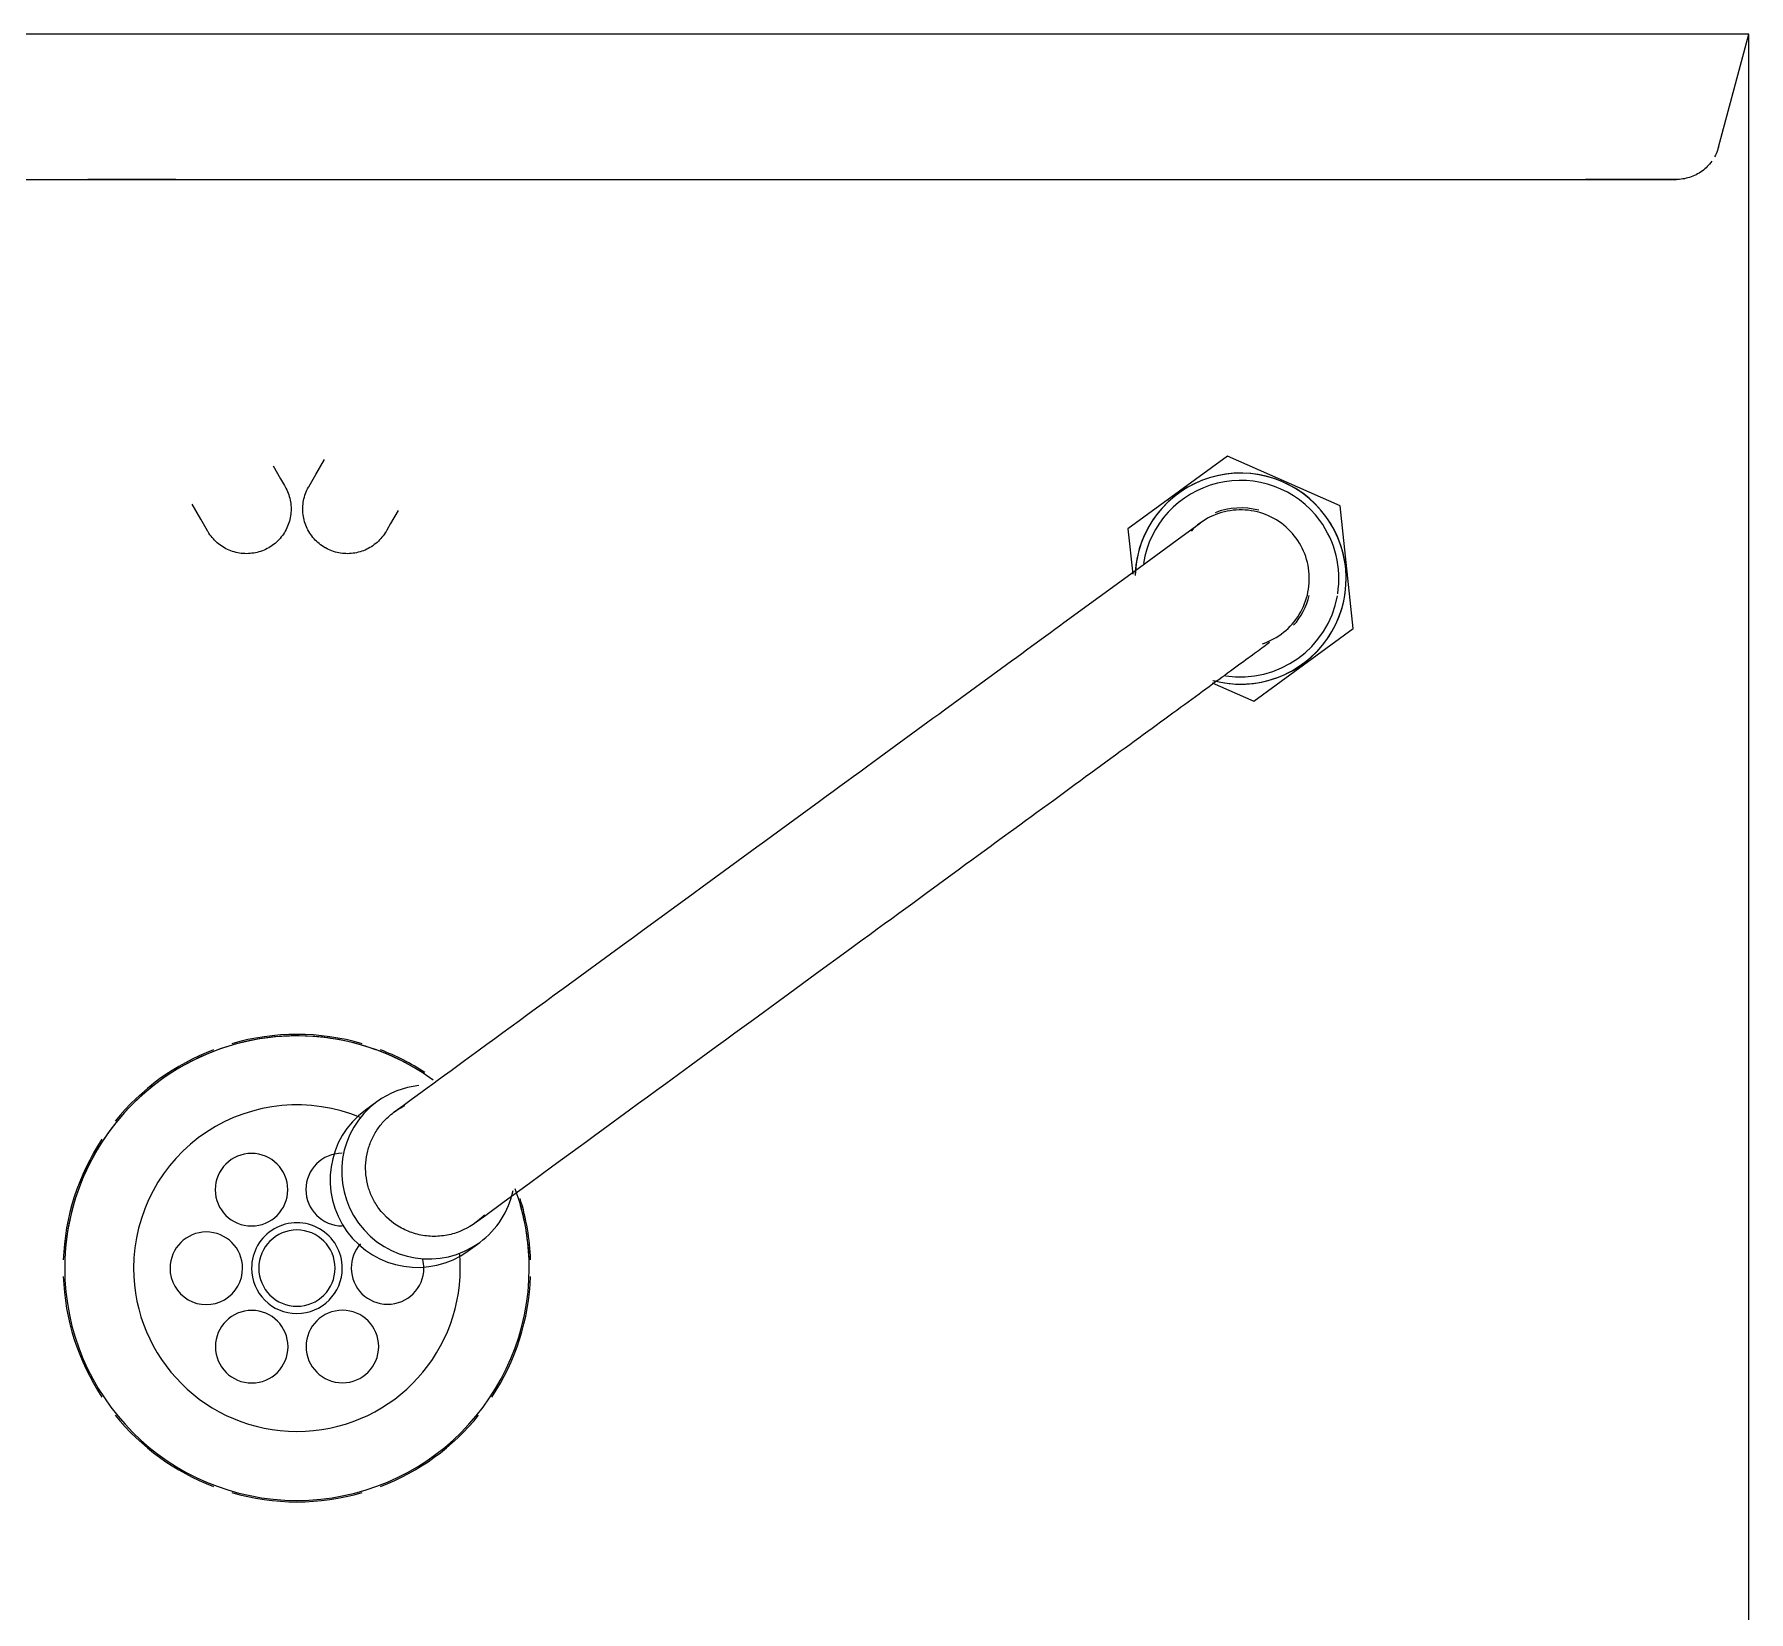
# Model space of a CAD drawing. Header units: metres. Extents: x -227.9 to -141.2, y 39.1 to 91.1.
# Drawn here: x -159.6637 to -159.4276, y 60.7696 to 60.987 of the extents above; entities that cross this region are included whole.
import ezdxf

# ---------------------------------------------------------------- set-up
doc = ezdxf.new("R2010")
doc.units = ezdxf.units.M
doc.layers.add('Q-SPCQ', color=7, linetype='Continuous', lineweight=5)

msp = doc.modelspace()

# ---------------------------------------------------------------- linework, layer by layer
at = {"layer": 'Q-SPCQ', "color": 9, "lineweight": 9, "true_color": 0xc0c0c0}
for p, q in [((-159.4608837946426, 60.98697673340609), (-159.7942171279759, 60.98697673340609)), ((-159.4275504613093, 60.98697673340609), (-159.4608837946426, 60.98697673340609)), ((-159.4317178521281, 60.97142381913549), (-159.4275504613094, 60.98697673340614)), ((-159.4275504613094, 60.68366171564408), (-159.4275504613094, 60.98697673340614)), ((-159.4317845879617, 60.97119330091728), (-159.4318604886837, 60.9709656358106)), ((-159.4317178521281, 60.97142381913549), (-159.4317845879617, 60.97119330091728)), ((-159.4330898827352, 60.96892303974239), (-159.4332555255935, 60.96874938847141)), ((-159.4329313165723, 60.96910317605848), (-159.4330898827352, 60.96892303974239)), ((-159.4327800807767, 60.96928950924002), (-159.4329313165723, 60.96910317605848)), ((-159.4326364172935, 60.96948174119366), (-159.4327800807767, 60.96928950924002)), ((-159.4321418938107, 60.97030337500619), (-159.4322530962708, 60.97009071016832)), ((-159.4320392846259, 60.97052031664722), (-159.4321418938107, 60.97030337500619)), ((-159.4319454328693, 60.97074118803106), (-159.4320392846259, 60.97052031664722)), ((-159.4318604886837, 60.9709656358106), (-159.4319454328693, 60.97074118803106)), ((-159.6763930129243, 60.96697673340612), (-159.6568552694165, 60.96697673340612)), ((-159.6568552694165, 60.96697673340612), (-159.6372706444671, 60.96697673340612)), ((-159.6372706444671, 60.96697673340612), (-159.6176704692981, 60.96697673340612)), ((-159.6176704692981, 60.96697673340612), (-159.5980861000088, 60.96697673340612)), ((-159.5980861000088, 60.96697673340612), (-159.5785488674122, 60.96697673340612)), ((-159.5785488674122, 60.96697673340612), (-159.5590900269127, 60.96697673340612)), ((-159.5590900269127, 60.96697673340612), (-159.539740708504, 60.96697673340612)), ((-159.539740708504, 60.96697673340612), (-159.5205318669682, 60.96697673340612)), ((-159.5205318669682, 60.96697673340612), (-159.5014942323539, 60.96697673340612)), ((-159.5014942323539, 60.96697673340612), (-159.4826582608153, 60.96697673340612)), ((-159.4826582608153, 60.96697673340612), (-159.4642047765682, 60.96697673340612)), ((-159.4642047765682, 60.96697673340612), (-159.4627059624293, 60.96697673340612)), ((-159.4627059624293, 60.96697673340612), (-159.461230896322, 60.96697673340612)), ((-159.461230896322, 60.96697673340612), (-159.4597819380374, 60.96697673340612)), ((-159.4597819380374, 60.96697673340612), (-159.4583614055996, 60.96697673340612)), ((-159.4583614055996, 60.96697673340612), (-159.4569715715574, 60.96697673340612)), ((-159.4569715715574, 60.96697673340612), (-159.455614659349, 60.96697673340612)), ((-159.455614659349, 60.96697673340612), (-159.4542928397442, 60.96697673340612)), ((-159.4542928397442, 60.96697673340612), (-159.4530082273726, 60.96697673340612)), ((-159.4530082273726, 60.96697673340612), (-159.45176287734, 60.96697673340612)), ((-159.45176287734, 60.96697673340612), (-159.4505587819406, 60.96697673340612)), ((-159.4505587819406, 60.96697673340612), (-159.4493978674703, 60.96697673340612)), ((-159.44987619728, 60.96697673340612), (-159.4500319341976, 60.96697673340612)), ((-159.4490228831802, 60.96697673340612), (-159.44987619728, 60.96697673340612)), ((-159.4493978674703, 60.96697673340612), (-159.4482819911446, 60.96697673340612)), ((-159.4481912103198, 60.96697673340612), (-159.4490228831802, 60.96697673340612)), ((-159.4482819911446, 60.96697673340612), (-159.4472129381275, 60.96697673340612)), ((-159.4473825091978, 60.96697673340612), (-159.4481912103198, 60.96697673340612)), ((-159.4465980735635, 60.96697673340612), (-159.4473825091978, 60.96697673340612)), ((-159.4472129381275, 60.96697673340612), (-159.4461924186759, 60.96697673340612)), ((-159.4458391583466, 60.96697673340612), (-159.4465980735635, 60.96697673340612)), ((-159.4461924186759, 60.96697673340612), (-159.4452220654031, 60.96697673340612)), ((-159.4451069776496, 60.96697673340612), (-159.4458391583466, 60.96697673340612)), ((-159.4452220654031, 60.96697673340612), (-159.4443034306673, 60.96697673340612)), ((-159.4444027028053, 60.96697673340612), (-159.4451069776496, 60.96697673340612)), ((-159.4437274605033, 60.96697673340612), (-159.4444027028053, 60.96697673340612)), ((-159.4443034306673, 60.96697673340612), (-159.4434379840883, 60.96697673340612)), ((-159.4430823309873, 60.96697673340612), (-159.4437274605033, 60.96697673340612)), ((-159.4434379840883, 60.96697673340612), (-159.442627110196, 60.96697673340612)), ((-159.4424683463268, 60.96697673340612), (-159.4430823309873, 60.96697673340612)), ((-159.442627110196, 60.96697673340612), (-159.4418721062155, 60.96697673340612)), ((-159.4418864887663, 60.96697673340612), (-159.4424683463268, 60.96697673340612)), ((-159.4413376891538, 60.96697673340612), (-159.4418864887663, 60.96697673340612)), ((-159.4418721062155, 60.96697673340612), (-159.4411741799921, 60.96697673340612)), ((-159.4408228254516, 60.96697673340612), (-159.4413376891538, 60.96697673340612)), ((-159.4411741799921, 60.96697673340612), (-159.440534448059, 60.96697673340612)), ((-159.4403427213318, 60.96697673340612), (-159.4408228254516, 60.96697673340612)), ((-159.440534448059, 60.96697673340612), (-159.4399539338508, 60.96697673340612)), ((-159.4398981448585, 60.96697673340612), (-159.4403427213318, 60.96697673340612)), ((-159.4399539338508, 60.96697673340612), (-159.4394335660664, 60.96697673340612)), ((-159.4394898072594, 60.96697673340612), (-159.4398981448585, 60.96697673340612)), ((-159.4391183617873, 60.96697673340612), (-159.4394898072594, 60.96697673340612)), ((-159.4394335660664, 60.96697673340612), (-159.4389741771831, 60.96697673340612)), ((-159.438784402676, 60.96697673340612), (-159.4391183617873, 60.96697673340612)), ((-159.4389741771831, 60.96697673340612), (-159.4385765021253, 60.96697673340612)), ((-159.4384884641886, 60.96697673340612), (-159.438784402676, 60.96697673340612)), ((-159.4385765021253, 60.96697673340612), (-159.4382411770882, 60.96697673340612)), ((-159.4382310197637, 60.96697673340612), (-159.4384884641886, 60.96697673340612)), ((-159.4382411770882, 60.96697673340612), (-159.4379687385203, 60.96697673340612)), ((-159.4380124812573, 60.96697673340612), (-159.4382310197637, 60.96697673340612)), ((-159.4378331982846, 60.96697673340612), (-159.4380124812573, 60.96697673340612)), ((-159.4379687385203, 60.96697673340612), (-159.4377596222653, 60.96697673340612)), ((-159.4376934576599, 60.96697673340612), (-159.4378331982846, 60.96697673340612)), ((-159.4377596222653, 60.96697673340612), (-159.4376141628644, 60.96697673340612)), ((-159.4375934829386, 60.96697673340612), (-159.4376934576599, 60.96697673340612)), ((-159.4376141628644, 60.96697673340612), (-159.4375325930218, 60.96697673340612)), ((-159.4375334340588, 60.96697673340612), (-159.4375934829386, 60.96697673340612)), ((-159.4375134070858, 60.96697673340612), (-159.4375334340588, 60.96697673340612)), ((-159.4375325930218, 60.96697673340612), (-159.4375134070858, 60.96697673340612)), ((-159.4373394498321, 60.96697925569679), (-159.4375134070858, 60.96697673340612)), ((-159.437099753839, 60.96699100947401), (-159.4373394498321, 60.96697925569679)), ((-159.4368607196028, 60.96701233913264), (-159.437099753839, 60.96699100947401)), ((-159.4366227295273, 60.96704321054978), (-159.4368607196028, 60.96701233913264)), ((-159.436386164346, 60.96708357433772), (-159.4366227295273, 60.96704321054978)), ((-159.4361514025126, 60.96713336592304), (-159.436386164346, 60.96708357433772)), ((-159.4359188195959, 60.96719250564982), (-159.4361514025126, 60.96713336592304)), ((-159.435688787679, 60.96726089890709), (-159.4359188195959, 60.96719250564982)), ((-159.435461674764, 60.96733843628026), (-159.435688787679, 60.96726089890709)), ((-159.435237844183, 60.96742499372606), (-159.435461674764, 60.96733843628026)), ((-159.4350176540172, 60.96752043277103), (-159.435237844183, 60.96742499372606)), ((-159.434801456524, 60.96762460073307), (-159.4350176540172, 60.96752043277103)), ((-159.4345895975731, 60.96773733096567), (-159.434801456524, 60.96762460073307)), ((-159.4343824160937, 60.96785844312448), (-159.4345895975731, 60.96773733096567)), ((-159.434180243532, 60.96798774345591), (-159.4343824160937, 60.96785844312448)), ((-159.433983403321, 60.96812502510699), (-159.434180243532, 60.96798774345591)), ((-159.4337922103629, 60.96827006845638), (-159.433983403321, 60.96812502510699)), ((-159.4336069705258, 60.96842264146565), (-159.4337922103629, 60.96827006845638)), ((-159.4334279801539, 60.96858250005053), (-159.4336069705258, 60.96842264146565)), ((-159.4332555255935, 60.96874938847141), (-159.4334279801539, 60.96858250005053)), ((-159.4993710090114, 60.92884927741361), (-159.5130727868973, 60.918836364851)), ((-159.4838486834234, 60.92198964596871), (-159.4993710090114, 60.92884927741361)), ((-159.6308335552719, 60.92750671108618), (-159.62981367707, 60.92574023022284)), ((-159.6256904456373, 60.92505543293032), (-159.6249708655697, 60.92630178216738)), ((-159.6249708655697, 60.92630178216738), (-159.6237728446084, 60.92837681534103)), ((-159.62981367707, 60.92574023022284), (-159.6292727584322, 60.92480333165942)), ((-159.6292727584322, 60.92480333165942), (-159.6291783211698, 60.92463976152278)), ((-159.6291783211698, 60.92463976152278), (-159.629059614244, 60.92442431640815)), ((-159.629059614244, 60.92442431640815), (-159.6289496177779, 60.92420429661571)), ((-159.6289496177779, 60.92420429661571), (-159.6288485077422, 60.9239800541302)), ((-159.6288485077422, 60.9239800541302), (-159.6287564458914, 60.92375194769175)), ((-159.6262859932228, 60.92391885193658), (-159.6261873100279, 60.92414417294907)), ((-159.6261873100279, 60.92414417294907), (-159.6260796953318, 60.92436536745354)), ((-159.6260796953318, 60.92436536745354), (-159.6259633212949, 60.92458208158594)), ((-159.6259633212949, 60.92458208158594), (-159.6259304336363, 60.92463976152278)), ((-159.6259304336363, 60.92463976152278), (-159.6256904456373, 60.92505543293032)), ((-159.6407900017029, 60.92015178216738), (-159.6419880226642, 60.92222681534103)), ((-159.6287564458914, 60.92375194769175), (-159.6286735795049, 60.923520342222)), ((-159.6286735795049, 60.923520342222), (-159.6286000411512, 60.9232856082403)), ((-159.6286000411512, 60.9232856082403), (-159.628535948476, 60.92304812127095)), ((-159.628535948476, 60.92304812127095), (-159.6284814040138, 60.92280826124244)), ((-159.6284814040138, 60.92280826124244), (-159.6284364950243, 60.92256641187963)), ((-159.6284364950243, 60.92256641187963), (-159.6284012933521, 60.92232296008994)), ((-159.6284012933521, 60.92232296008994), (-159.6283758553125, 60.92207829534427)), ((-159.6283758553125, 60.92207829534427), (-159.6283602216009, 60.92183280905404)), ((-159.6283602216009, 60.92183280905404), (-159.6283544172279, 60.92158689394493)), ((-159.6283544172279, 60.92158689394493), (-159.6283584514792, 60.92134094342868)), ((-159.6267542181041, 60.92152049696511), (-159.6267510689977, 60.92176646040702)), ((-159.6267510689977, 60.92176646040702), (-159.626738086496, 60.92201210117376)), ((-159.626738086496, 60.92201210117376), (-159.6267152913681, 60.92225702629247)), ((-159.6267152913681, 60.92225702629247), (-159.6266827200815, 60.92250084393523)), ((-159.6266827200815, 60.92250084393523), (-159.6266404247433, 60.92274316404582)), ((-159.6266404247433, 60.92274316404582), (-159.6265884730169, 60.92298359896373)), ((-159.6265884730169, 60.92298359896373), (-159.6265269480141, 60.92322176404443)), ((-159.6265269480141, 60.92322176404443), (-159.6264559481617, 60.92345727827456)), ((-159.6264559481617, 60.92345727827456), (-159.6263755870444, 60.92368976488161)), ((-159.6263755870444, 60.92368976488161), (-159.6262859932228, 60.92391885193658)), ((-159.4820281357212, 60.90511710196119), (-159.4838486834234, 60.92198964596871)), ((-159.6400704216353, 60.91890543293033), (-159.6407900017029, 60.92015178216738)), ((-159.6287408525273, 60.919419002681), (-159.6288312701999, 60.91919023953686)), ((-159.6286596552651, 60.91965119858156), (-159.6287408525273, 60.919419002681)), ((-159.6285878083114, 60.91988645577461), (-159.6286596552651, 60.91965119858156)), ((-159.6285254266062, 60.92012439789884), (-159.6285878083114, 60.91988645577461)), ((-159.6284726099468, 60.92036464429761), (-159.6285254266062, 60.92012439789884)), ((-159.6284294428287, 60.92060681062793), (-159.6284726099468, 60.92036464429761)), ((-159.6283959943099, 60.92085050947532), (-159.6284294428287, 60.92060681062793)), ((-159.628372317901, 60.92109535097364), (-159.6283959943099, 60.92085050947532)), ((-159.6283584514792, 60.92134094342868), (-159.628372317901, 60.92109535097364)), ((-159.6267475287773, 60.92127460433705), (-159.6267542181041, 60.92152049696511)), ((-159.6267310117188, 60.92102917589858), (-159.6267475287773, 60.92127460433705)), ((-159.6267046933523, 60.92078460428286), (-159.6267310117188, 60.92102917589858)), ((-159.6266686157816, 60.9205412807523), (-159.6267046933523, 60.92078460428286)), ((-159.6266228367232, 60.92029959457263), (-159.6266686157816, 60.9205412807523)), ((-159.6265674294136, 60.92005993239021), (-159.6266228367232, 60.92029959457263)), ((-159.626502482493, 60.91982267761339), (-159.6265674294136, 60.92005993239021)), ((-159.6264280998624, 60.91958820979919), (-159.626502482493, 60.91982267761339)), ((-159.6263444005182, 60.91935690404611), (-159.6264280998624, 60.91958820979919)), ((-159.6262515183615, 60.91912913039401), (-159.6263444005182, 60.91935690404611)), ((-159.6146429652696, 60.91959023022283), (-159.6151838839073, 60.91865333165942)), ((-159.6136230870676, 60.92135671108617), (-159.6146429652696, 60.91959023022283)), ((-159.5055994603951, 60.91782487968762), (-159.5032685938331, 60.91952821798981)), ((-159.5032685938331, 60.91952821798981), (-159.5031384212529, 60.91962334481745)), ((-159.6398304336363, 60.91848976152277), (-159.6400704216353, 60.91890543293033)), ((-159.639796925175, 60.91843244000653), (-159.6398304336363, 60.91848976152277)), ((-159.6396674322494, 60.91822330006809), (-159.639796925175, 60.91843244000653)), ((-159.6395296795374, 60.91801950575517), (-159.6396674322494, 60.91822330006809)), ((-159.639383887414, 60.9178213830952), (-159.6395296795374, 60.91801950575517)), ((-159.6392302891156, 60.91762924904218), (-159.639383887414, 60.9178213830952)), ((-159.6390691303665, 60.91744341096958), (-159.6392302891156, 60.91762924904218)), ((-159.6389006689864, 60.91726416617871), (-159.6390691303665, 60.91744341096958)), ((-159.6387251744777, 60.91709180142295), (-159.6389006689864, 60.91726416617871)), ((-159.638542927594, 60.9169265924492), (-159.6387251744777, 60.91709180142295)), ((-159.6383542198915, 60.91676880355652), (-159.638542927594, 60.9169265924492)), ((-159.6305688649224, 60.91683884981022), (-159.6307609989755, 60.91668525151174)), ((-159.6303830268498, 60.91700000855929), (-159.6305688649224, 60.91683884981022)), ((-159.6302037820589, 60.91716846993937), (-159.6303830268498, 60.91700000855929)), ((-159.6300314173032, 60.91734396444813), (-159.6302037820589, 60.91716846993937)), ((-159.6298662083295, 60.91752621133183), (-159.6300314173032, 60.91734396444813)), ((-159.6297084194368, 60.91771491903433), (-159.6298662083295, 60.91752621133183)), ((-159.6295583030538, 60.91790978566354), (-159.6297084194368, 60.91771491903433)), ((-159.6294160993346, 60.91811049947446), (-159.6295583030538, 60.91790978566354)), ((-159.6292820357749, 60.91831673936777), (-159.6294160993346, 60.91811049947446)), ((-159.6291563268478, 60.91852817540367), (-159.6292820357749, 60.91831673936777)), ((-159.6290391736607, 60.91874446932957), (-159.6291563268478, 60.91852817540367)), ((-159.6289307636338, 60.91896527512137), (-159.6290391736607, 60.91874446932957)), ((-159.6288312701999, 60.91919023953686), (-159.6289307636338, 60.91896527512137)), ((-159.6261496019839, 60.91890525323214), (-159.6262515183615, 60.91912913039401)), ((-159.6260388144298, 60.91868563071621), (-159.6261496019839, 60.91890525323214)), ((-159.6259193329359, 60.91847061419538), (-159.6260388144298, 60.91868563071621)), ((-159.6257913486469, 60.91826054765022), (-159.6259193329359, 60.91847061419538)), ((-159.6256550663103, 60.9180557671424), (-159.6257913486469, 60.91826054765022)), ((-159.625510703949, 60.91785660027705), (-159.6256550663103, 60.9180557671424)), ((-159.6253584925118, 60.91766336567864), (-159.625510703949, 60.91785660027705)), ((-159.6251986755046, 60.91747637248135), (-159.6253584925118, 60.91766336567864)), ((-159.6250315086005, 60.91729591983438), (-159.6251986755046, 60.91747637248135)), ((-159.6248572592308, 60.91712229642347), (-159.6250315086005, 60.91729591983438)), ((-159.6246762061575, 60.91695578000904), (-159.6248572592308, 60.91712229642347)), ((-159.6244886390268, 60.91679663698185), (-159.6246762061575, 60.91695578000904)), ((-159.6165159883616, 60.91697046342122), (-159.6167029815589, 60.91681064641401)), ((-159.6163355357146, 60.91713763032534), (-159.6165159883616, 60.91697046342122)), ((-159.6161619123037, 60.91731187969497), (-159.6163355357146, 60.91713763032534)), ((-159.6159953958893, 60.91749293276828), (-159.6161619123037, 60.91731187969497)), ((-159.6158362528621, 60.91768049989899), (-159.6159953958893, 60.91749293276828)), ((-159.615684737817, 60.91787428101969), (-159.6158362528621, 60.91768049989899)), ((-159.6155410931458, 60.91807396612196), (-159.615684737817, 60.91787428101969)), ((-159.6154055486493, 60.91827923575219), (-159.6155410931458, 60.91807396612196)), ((-159.6152783211698, 60.91848976152277), (-159.6154055486493, 60.91827923575219)), ((-159.6151838839073, 60.91865333165942), (-159.6152783211698, 60.91848976152277)), ((-159.5130727868973, 60.918836364851), (-159.5124005676373, 60.91260634460244)), ((-159.5121827402387, 60.91301398536444), (-159.5055994603951, 60.91782487968762)), ((-159.6381593532623, 60.91661868717352), (-159.6383542198915, 60.91676880355652)), ((-159.6379586394514, 60.91647648345437), (-159.6381593532623, 60.91661868717352)), ((-159.637752399558, 60.91634241989468), (-159.6379586394514, 60.91647648345437)), ((-159.6375409635222, 60.91621671096756), (-159.637752399558, 60.91634241989468)), ((-159.6373246695963, 60.91609955778047), (-159.6375409635222, 60.91621671096756)), ((-159.6371038638045, 60.91599114775353), (-159.6373246695963, 60.91609955778047)), ((-159.6368788993889, 60.91589165431964), (-159.6371038638045, 60.91599114775353)), ((-159.6366501362448, 60.91580123664707), (-159.6368788993889, 60.91589165431964)), ((-159.6364179403442, 60.91572003938482), (-159.6366501362448, 60.91580123664707)), ((-159.6361826831512, 60.91564819243118), (-159.6364179403442, 60.91572003938482)), ((-159.635944741027, 60.91558581072597), (-159.6361826831512, 60.91564819243118)), ((-159.6357044946282, 60.91553299406657), (-159.635944741027, 60.91558581072597)), ((-159.6354623282979, 60.9154898269484), (-159.6357044946282, 60.91553299406657)), ((-159.6352186294505, 60.91545637842963), (-159.6354623282979, 60.9154898269484)), ((-159.6349737879522, 60.91543270202077), (-159.6352186294505, 60.91545637842963)), ((-159.6347281954971, 60.91541883559899), (-159.6349737879522, 60.91543270202077)), ((-159.6344822449809, 60.91541480134764), (-159.6347281954971, 60.91541883559899)), ((-159.6342363298718, 60.91542060572064), (-159.6344822449809, 60.91541480134764)), ((-159.6339908435815, 60.91543623943223), (-159.6342363298718, 60.91542060572064)), ((-159.6337461788358, 60.91546167747186), (-159.6339908435815, 60.91543623943223)), ((-159.6335027270462, 60.915496879144), (-159.6337461788358, 60.91546167747186)), ((-159.6332608776834, 60.91554178813357), (-159.6335027270462, 60.915496879144)), ((-159.6330210176549, 60.91559633259571), (-159.6332608776834, 60.91554178813357)), ((-159.6327835306855, 60.91566042527094), (-159.6330210176549, 60.91559633259571)), ((-159.6325487967038, 60.91573396362465), (-159.6327835306855, 60.91566042527094)), ((-159.6323171912341, 60.91581683001116), (-159.6325487967038, 60.91573396362465)), ((-159.6320890847956, 60.91590889186194), (-159.6323171912341, 60.91581683001116)), ((-159.6318648423101, 60.91601000189764), (-159.6320890847956, 60.91590889186194)), ((-159.6316448225176, 60.91611999836379), (-159.6318648423101, 60.91601000189764)), ((-159.631429377403, 60.91623870528951), (-159.6316448225176, 60.91611999836379)), ((-159.6313720558868, 60.91627221375079), (-159.631429377403, 60.91623870528951)), ((-159.6311629159483, 60.91640170667639), (-159.6313720558868, 60.91627221375079)), ((-159.6309591216354, 60.91653945938836), (-159.6311629159483, 60.91640170667639)), ((-159.6307609989755, 60.91668525151174), (-159.6309591216354, 60.91653945938836)), ((-159.6242948579061, 60.91664512193676), (-159.6244886390268, 60.91679663698185)), ((-159.6240951728039, 60.91650147726554), (-159.6242948579061, 60.91664512193676)), ((-159.6238899031736, 60.91636593276903), (-159.6240951728039, 60.91650147726554)), ((-159.623679377403, 60.91623870528951), (-159.6238899031736, 60.91636593276903)), ((-159.6236216974662, 60.91620581763088), (-159.623679377403, 60.91623870528951)), ((-159.6234049833338, 60.91608944359406), (-159.6236216974662, 60.91620581763088)), ((-159.6231837888293, 60.9159818288979), (-159.6234049833338, 60.91608944359406)), ((-159.6229584678168, 60.915883145703), (-159.6231837888293, 60.9159818288979)), ((-159.6227293807619, 60.91579355188137), (-159.6229584678168, 60.915883145703)), ((-159.6224968941548, 60.91571319076408), (-159.6227293807619, 60.91579355188137)), ((-159.6222613799247, 60.9156421909117), (-159.6224968941548, 60.91571319076408)), ((-159.622023214844, 60.91558066590889), (-159.6222613799247, 60.9156421909117)), ((-159.621782779926, 60.91552871418254), (-159.622023214844, 60.91558066590889)), ((-159.6215404598155, 60.91548641884429), (-159.621782779926, 60.91552871418254)), ((-159.6212966421727, 60.9154538475577), (-159.6215404598155, 60.91548641884429)), ((-159.621051717054, 60.91543105242986), (-159.6212966421727, 60.9154538475577)), ((-159.6208060762873, 60.91541806992811), (-159.621051717054, 60.91543105242986)), ((-159.6205601128454, 60.91541492082169), (-159.6208060762873, 60.91541806992811)), ((-159.6203142202173, 60.91542161014849), (-159.6205601128454, 60.91541492082169)), ((-159.6200687917788, 60.91543812720702), (-159.6203142202173, 60.91542161014849)), ((-159.6198242201631, 60.91546444557351), (-159.6200687917788, 60.91543812720702)), ((-159.6195808966325, 60.91550052314419), (-159.6198242201631, 60.91546444557351)), ((-159.6193392104529, 60.91554630220263), (-159.6195808966325, 60.91550052314419)), ((-159.6190995482705, 60.91560170951213), (-159.6193392104529, 60.91554630220263)), ((-159.6188622934936, 60.91566665643279), (-159.6190995482705, 60.91560170951213)), ((-159.6186278256794, 60.9157410390634), (-159.6188622934936, 60.91566665643279)), ((-159.6183965199264, 60.91582473840762), (-159.6186278256794, 60.9157410390634)), ((-159.6181687462743, 60.91591762056433), (-159.6183965199264, 60.91582473840762)), ((-159.6179448691124, 60.91601953694194), (-159.6181687462743, 60.91591762056433)), ((-159.6177252465964, 60.91613032449594), (-159.6179448691124, 60.91601953694194)), ((-159.6175102300756, 60.91624980598992), (-159.6177252465964, 60.91613032449594)), ((-159.6173001635305, 60.91637779027895), (-159.6175102300756, 60.91624980598992)), ((-159.6170953830226, 60.91651407261547), (-159.6173001635305, 60.91637779027895)), ((-159.6168962161573, 60.91665843497681), (-159.6170953830226, 60.91651407261547)), ((-159.6167029815589, 60.91681064641401), (-159.6168962161573, 60.91665843497681)), ((-159.521892368819, 60.9059184344951), (-159.5121827402387, 60.91301398536444)), ((-159.5231258635622, 60.90501702774968), (-159.5225047901814, 60.90547089246047)), ((-159.5225047901814, 60.90547089246047), (-159.521892368819, 60.9059184344951)), ((-159.4957299136071, 60.89510418939857), (-159.4820281357212, 60.90511710196119)), ((-159.5263585496355, 60.90265466256875), (-159.5256952664628, 60.90313937312732)), ((-159.5256952664628, 60.90313937312732), (-159.5250402871467, 60.90361801543764)), ((-159.5250402871467, 60.90361801543764), (-159.524393680882, 60.90409053893381)), ((-159.524393680882, 60.90409053893381), (-159.5237555167311, 60.90455689314694)), ((-159.5237555167311, 60.90455689314694), (-159.5231258635622, 60.90501702774968)), ((-159.4941509541858, 60.90273085605171), (-159.494371612062, 60.90256960485938)), ((-159.4939409340525, 60.90288433345065), (-159.4941509541858, 60.90273085605171)), ((-159.493741556897, 60.90303003323075), (-159.4939409340525, 60.90288433345065)), ((-159.4935528253977, 60.90316795343468), (-159.493741556897, 60.90303003323075)), ((-159.5297970997553, 60.90014185715198), (-159.529093335697, 60.90065615011737)), ((-159.529093335697, 60.90065615011737), (-159.528397529611, 60.90116462759797)), ((-159.528397529611, 60.90116462759797), (-159.5277097504674, 60.90166723919224)), ((-159.5277097504674, 60.90166723919224), (-159.5270300673973, 60.90216393438089)), ((-159.5270300673973, 60.90216393438089), (-159.5263585496355, 60.90265466256875)), ((-159.4971603071015, 60.900531697091), (-159.4974969151834, 60.90028571242246)), ((-159.4968341142768, 60.90077007055316), (-159.4971603071015, 60.900531697091)), ((-159.4965183689966, 60.90100080921418), (-159.4968341142768, 60.90077007055316)), ((-159.496213101231, 60.90122389117259), (-159.4965183689966, 60.90100080921418)), ((-159.4959183385954, 60.9014392962479), (-159.496213101231, 60.90122389117259)), ((-159.4956341063147, 60.90164700600627), (-159.4959183385954, 60.9014392962479)), ((-159.4953604271921, 60.90184700378377), (-159.4956341063147, 60.90164700600627)), ((-159.49509732158, 60.90203927470732), (-159.4953604271921, 60.90184700378377)), ((-159.4948448073549, 60.90222380571331), (-159.49509732158, 60.90203927470732)), ((-159.494602899895, 60.90240058556366), (-159.4948448073549, 60.90222380571331)), ((-159.494371612062, 60.90256960485938), (-159.494602899895, 60.90240058556366)), ((-159.5383410330271, 60.89389816691674), (-159.5305087530335, 60.89962179894426)), ((-159.5305087530335, 60.89962179894426), (-159.5297970997553, 60.90014185715198)), ((-159.5005600753641, 60.89804723247409), (-159.5009885849322, 60.89773408852492)), ((-159.5001415883608, 60.89835305218654), (-159.5005600753641, 60.89804723247409)), ((-159.4997331756629, 60.89865150985146), (-159.5001415883608, 60.89835305218654)), ((-159.4993348871481, 60.8989425690196), (-159.4997331756629, 60.89865150985146)), ((-159.4989467707707, 60.8992261946471), (-159.4993348871481, 60.8989425690196)), ((-159.4985688725037, 60.89950235313814), (-159.4989467707707, 60.8992261946471)), ((-159.4982012362821, 60.89977101238601), (-159.4985688725037, 60.89950235313814)), ((-159.4978439039494, 60.90003214181267), (-159.4982012362821, 60.89977101238601)), ((-159.4974969151834, 60.90028571242246), (-159.4978439039494, 60.90003214181267)), ((-159.5037669997766, 60.89570369326302), (-159.5042640753272, 60.89534044302883)), ((-159.5032795377775, 60.89605991815695), (-159.5037669997766, 60.89570369326302)), ((-159.5028017523167, 60.8964090716816), (-159.5032795377775, 60.89605991815695)), ((-159.5023337049741, 60.89675110883589), (-159.5028017523167, 60.8964090716816)), ((-159.501875455855, 60.89708598569636), (-159.5023337049741, 60.89675110883589)), ((-159.5014270635228, 60.89741365946642), (-159.501875455855, 60.89708598569636)), ((-159.5014613759603, 60.89763703920642), (-159.4957299136071, 60.89510418939857)), ((-159.5009885849322, 60.89773408852492), (-159.5014270635228, 60.89741365946642)), ((-159.5399371287875, 60.89273178052343), (-159.5391357709517, 60.89331739255186)), ((-159.5391357709517, 60.89331739255186), (-159.5383410330271, 60.89389816691674)), ((-159.50689136201, 60.89342048840322), (-159.5074447260389, 60.89301610397347)), ((-159.5063472079243, 60.89381814243952), (-159.50689136201, 60.89342048840322)), ((-159.5058123337633, 60.89420901494167), (-159.5063472079243, 60.89381814243952)), ((-159.5052868085148, 60.89459305549507), (-159.5058123337633, 60.89420901494167)), ((-159.5047707001047, 60.89497021446135), (-159.5052868085148, 60.89459305549507)), ((-159.5042640753272, 60.89534044302883), (-159.5047707001047, 60.89497021446135)), ((-159.5473505987412, 60.88731420427528), (-159.5399371287875, 60.89273178052343)), ((-159.5103471849932, 60.8908950604149), (-159.5109542919654, 60.89045140200213)), ((-159.509748850994, 60.89133230776099), (-159.5103471849932, 60.8908950604149)), ((-159.5091593644981, 60.89176308957551), (-159.509748850994, 60.89133230776099)), ((-159.5085787994422, 60.8921873518275), (-159.5091593644981, 60.89176308957551)), ((-159.5080072291043, 60.89260504096711), (-159.5085787994422, 60.8921873518275)), ((-159.5074447260389, 60.89301610397347), (-159.5080072291043, 60.89260504096711)), ((-159.5134689708783, 60.88861373828519), (-159.5141188511415, 60.88813882223377)), ((-159.5128275058123, 60.8890825047235), (-159.5134689708783, 60.88861373828519)), ((-159.5121945248948, 60.8895450711608), (-159.5128275058123, 60.8890825047235)), ((-159.5115700968497, 60.89000138737534), (-159.5121945248948, 60.8895450711608)), ((-159.5109542919654, 60.89045140200213), (-159.5115700968497, 60.89000138737534)), ((-159.5491081527493, 60.88602982828012), (-159.5482249563858, 60.88667524583381)), ((-159.5482249563858, 60.88667524583381), (-159.5473505987412, 60.88731420427528)), ((-159.5168011404625, 60.88617867307193), (-159.5174920586039, 60.88567376757752)), ((-159.5161182914159, 60.88667768187607), (-159.5168011404625, 60.88617867307193)), ((-159.5154435806653, 60.88717074341936), (-159.5161182914159, 60.88667768187607)), ((-159.5147770774806, 60.88765780708122), (-159.5154435806653, 60.88717074341936)), ((-159.5141188511415, 60.88813882223377), (-159.5147770774806, 60.88765780708122)), ((-159.5527392356157, 60.88337632480403), (-159.5518155583164, 60.88405132480126)), ((-159.5518155583164, 60.88405132480126), (-159.5509028873568, 60.88471828164384)), ((-159.5509028873568, 60.88471828164384), (-159.550000613082, 60.88537764085225)), ((-159.550000613082, 60.88537764085225), (-159.5491081527493, 60.88602982828012)), ((-159.5196125378181, 60.8841241750254), (-159.5203350436787, 60.88359618602515)), ((-159.5188978260537, 60.88464646829742), (-159.5196125378181, 60.8841241750254)), ((-159.5181909767649, 60.88516301587122), (-159.5188978260537, 60.88464646829742)), ((-159.5174920586039, 60.88567376757752), (-159.5181909767649, 60.88516301587122)), ((-159.5555827758812, 60.88129833753235), (-159.5546221747946, 60.88200032049894)), ((-159.5546221747946, 60.88200032049894), (-159.5536745546947, 60.88269281728888)), ((-159.5536745546947, 60.88269281728888), (-159.5527392356157, 60.88337632480403)), ((-159.5233011683849, 60.88142861714604), (-159.5240611865202, 60.8808732151247)), ((-159.522548436265, 60.88197869473183), (-159.5233011683849, 60.88142861714604)), ((-159.521803099089, 60.88252336827962), (-159.522548436265, 60.88197869473183)), ((-159.5210652654516, 60.8830625584314), (-159.521803099089, 60.88252336827962)), ((-159.5203350436787, 60.88359618602515), (-159.5210652654516, 60.8830625584314)), ((-159.5620269934802, 60.8765890663786), (-159.5555827758812, 60.88129833753235)), ((-159.5263838607686, 60.87917586355799), (-159.5271719235291, 60.87859996723415)), ((-159.5256026429158, 60.8797467577965), (-159.5263838607686, 60.87917586355799)), ((-159.5248283813221, 60.88031256857692), (-159.5256026429158, 60.8797467577965)), ((-159.5240611865202, 60.8808732151247), (-159.5248283813221, 60.88031256857692)), ((-159.5295760661452, 60.87684308064591), (-159.5303905950298, 60.87624784354822)), ((-159.5287681330669, 60.8774334976952), (-159.5295760661452, 60.87684308064591)), ((-159.5279667188328, 60.87801915093812), (-159.5287681330669, 60.8774334976952)), ((-159.5271719235291, 60.87859996723415), (-159.5279667188328, 60.87801915093812)), ((-159.5705238598937, 60.87037977141243), (-159.5641976905441, 60.87500277589267)), ((-159.5641976905441, 60.87500277589267), (-159.5631032933735, 60.87580253365179)), ((-159.5631032933735, 60.87580253365179), (-159.5620269934802, 60.8765890663786)), ((-159.5328758125268, 60.87443170948859), (-159.5337188430747, 60.87381564409668)), ((-159.5320402500977, 60.87504231736827), (-159.5328758125268, 60.87443170948859)), ((-159.5312119189532, 60.8756476408082), (-159.5320402500977, 60.87504231736827)), ((-159.5303905950298, 60.87624784354822), (-159.5312119189532, 60.8756476408082)), ((-159.5354283256029, 60.87256639752259), (-159.5362953242322, 60.87193281686325)), ((-159.5345695923133, 60.87319393808085), (-159.5354283256029, 60.87256639752259)), ((-159.5337188430747, 60.87381564409668), (-159.5345695923133, 60.87319393808085)), ((-159.5717364517325, 60.8694936399806), (-159.5705238598937, 60.87037977141243)), ((-159.5362953242322, 60.87193281686325), (-159.5408601407568, 60.86859696445742)), ((-159.5799024442055, 60.86352613931755), (-159.572965051491, 60.86859581036621)), ((-159.572965051491, 60.86859581036621), (-159.5717364517325, 60.8694936399806)), ((-159.5417865502463, 60.86791996784483), (-159.5427247573814, 60.86723434981129)), ((-159.5408601407568, 60.86859696445742), (-159.5417865502463, 60.86791996784483)), ((-159.5456169038879, 60.86512084232863), (-159.5466091086706, 60.8643957641807)), ((-159.5446392424224, 60.86583529258837), (-159.5456169038879, 60.86512084232863)), ((-159.5436754266733, 60.86653962474898), (-159.5446392424224, 60.86583529258837)), ((-159.5427247573814, 60.86723434981129), (-159.5436754266733, 60.86653962474898)), ((-159.5824782629367, 60.86164379616857), (-159.581190031493, 60.86258520310957)), ((-159.581190031493, 60.86258520310957), (-159.5799024442055, 60.86352613931755)), ((-159.5486397704519, 60.86291180793579), (-159.5496794934178, 60.86215200470192)), ((-159.5476165165784, 60.86365957597359), (-159.5486397704519, 60.86291180793579)), ((-159.5466091086706, 60.8643957641807), (-159.5476165165784, 60.86365957597359)), ((-159.5908630043845, 60.85551643929007), (-159.5824782629367, 60.86164379616857)), ((-159.5518106470781, 60.86059461153469), (-159.5559577848537, 60.85756398818946)), ((-159.5507362738752, 60.86137973628492), (-159.5518106470781, 60.86059461153469)), ((-159.5496794934178, 60.86215200470192), (-159.5507362738752, 60.86137973628492)), ((-159.5920988597146, 60.85461330748749), (-159.5908630043845, 60.85551643929007)), ((-159.5559577848537, 60.85756398818946), (-159.5598297181094, 60.85473447734345)), ((-159.594532161027, 60.85283511246187), (-159.5933223751447, 60.85371919337163)), ((-159.5933223751447, 60.85371919337163), (-159.5920988597146, 60.85461330748749)), ((-159.5610488390278, 60.85384357462551), (-159.5646685881918, 60.85119835353239)), ((-159.5598297181094, 60.85473447734345), (-159.5610488390278, 60.85384357462551)), ((-159.5980592353623, 60.8502576157884), (-159.5969027470846, 60.85110274815739)), ((-159.5969027470846, 60.85110274815739), (-159.5957263147126, 60.85196245516586)), ((-159.5957263147126, 60.85196245516586), (-159.594532161027, 60.85283511246187)), ((-159.5646685881918, 60.85119835353239), (-159.5659385411056, 60.85027030407845)), ((-159.6013864781064, 60.84782615098518), (-159.6003033701363, 60.84861765888222)), ((-159.6003033701363, 60.84861765888222), (-159.5991935284544, 60.84942870309935)), ((-159.5991935284544, 60.84942870309935), (-159.5980592353623, 60.8502576157884)), ((-159.568500449298, 60.84839812639922), (-159.5697876869333, 60.84745744570823)), ((-159.5672166069791, 60.84933632587894), (-159.568500449298, 60.84839812639922)), ((-159.5659385411056, 60.85027030407845), (-159.5672166069791, 60.84933632587894)), ((-159.6044530089415, 60.84558520784785), (-159.6034634636069, 60.84630834253842)), ((-159.6034634636069, 60.84630834253842), (-159.6024405813989, 60.84705583897257)), ((-159.6024405813989, 60.84705583897257), (-159.6013864781064, 60.84782615098518)), ((-159.5697876869333, 60.84745744570823), (-159.5732505113004, 60.84492690128571)), ((-159.6072029125835, 60.84357564785113), (-159.6063244041378, 60.84421763959308)), ((-159.6063244041378, 60.84421763959308), (-159.6054072487185, 60.84488787356534)), ((-159.6054072487185, 60.84488787356534), (-159.6044530089415, 60.84558520784785)), ((-159.5732505113004, 60.84492690128571), (-159.5767373321283, 60.84237882085687)), ((-159.6109800572312, 60.84081540612132), (-159.6103086175904, 60.84130607722037)), ((-159.6103086175904, 60.84130607722037), (-159.6095948969357, 60.84182764621449)), ((-159.6095948969357, 60.84182764621449), (-159.6088390359077, 60.84238001032709)), ((-159.6088390359077, 60.84238001032709), (-159.6080414649071, 60.8429628550322)), ((-159.6080414649071, 60.8429628550322), (-159.6072029125835, 60.84357564785113)), ((-159.577997527013, 60.84145790232378), (-159.5792482016005, 60.84054394098291)), ((-159.5767373321283, 60.84237882085687), (-159.577997527013, 60.84145790232378)), ((-159.6165318968273, 60.83990167914275), (-159.6181255298878, 60.83873709242824)), ((-159.613715730567, 60.83881624527232), (-159.613249192563, 60.83915717944011)), ((-159.613249192563, 60.83915717944011), (-159.6127432207727, 60.8395269308211)), ((-159.6127432207727, 60.8395269308211), (-159.6121968690297, 60.8399261908498)), ((-159.6121968690297, 60.8399261908498), (-159.6116093476845, 60.84035553658193)), ((-159.6116093476845, 60.84035553658193), (-159.6109800572312, 60.84081540612132)), ((-159.5804881352079, 60.83963782887847), (-159.5817161389795, 60.83874043479617)), ((-159.5792482016005, 60.84054394098291), (-159.5804881352079, 60.83963782887847)), ((-159.6141439035861, 60.83850334726463), (-159.613715730567, 60.83881624527232)), ((-159.5817161389795, 60.83874043479617), (-159.5853777831676, 60.83606459787951)), ((-159.5876816024803, 60.83438102502274), (-159.5887989755812, 60.83356447703516)), ((-159.5865404557132, 60.83521494620403), (-159.5876816024803, 60.83438102502274)), ((-159.5853777831676, 60.83606459787951), (-159.5865404557132, 60.83521494620403)), ((-159.5887989755812, 60.83356447703516), (-159.5922866953253, 60.83101573970111)), ((-159.5922866953253, 60.83101573970111), (-159.5955313151083, 60.82864465366711)), ((-159.5955313151083, 60.82864465366711), (-159.5990117685898, 60.82610122633393)), ((-159.5990117685898, 60.82610122633393), (-159.6015518967422, 60.82424496495679)), ((-159.6015518967422, 60.82424496495679), (-159.6029679964989, 60.82321011508823)), ((-159.6039650627145, 60.81935975593851), (-159.6023714296541, 60.82052434265301))]:
    msp.add_line(p, q, dxfattribs=at)
for centre, radius, start, end in [((-159.4975504613093, 60.91197673340609), 0.0145375978953379, 36.15838954759821, 178.2637849274223), ((-159.4975504613093, 60.91197673340609), 0.0145375978953379, 36.15838954759821, 177.0725337329219), ((-159.4975504613093, 60.91197673340609), 0.0135375978953378, 36.15838954759821, 171.1583895475979), ((-159.4975504613093, 60.91197673340609), 0.0097373002843467, 75.14739091865005, 111.2089026334535), ((-159.4975504613093, 60.91197673340609), 0.0145375978953379, 254.7141191109507, 36.15838954759821), ((-159.4975504613093, 60.91197673340609), 0.0135375978953378, 351.1583895475975, 36.15838954759821), ((-159.4975504613093, 60.91197673340609), 0.0145375978953379, 351.1583895475979, 36.15838954759821), ((-159.4975504613093, 60.91197673340609), 0.0145375978953379, 255.2442570638535, 350.8048951339612), ((-159.4975504613093, 60.91197673340609), 0.0135375978953378, 261.1583895475982, 349.9403676121155), ((-159.4975504613093, 60.91197673340609), 0.0097373002843466, 318.6439747606174, 346.1713473712431), ((-159.6275504613093, 60.81697602298886), 0.0319990756417812, 57.34662502373005, 179.9999999999996), ((-159.6275504613093, 60.81697602298886), 0.0319990756417813, 54.06921300823873, 179.9999999999996), ((-159.6275504613093, 60.81697602298886), 0.0322051649671353, 73.79869409508291, 106.201305904946), ((-159.6275504613093, 60.81697602298886), 0.0322051649671354, 110.9485718572487, 141.0144824623368), ((-159.6275504613093, 60.81697602298886), 0.0322051649671353, 56.83727024288079, 69.05142814271292), ((-159.6275504613093, 60.81697602298886), 0.0225028712053061, 67.12143150389474, 179.9999999999996), ((-159.6275504613093, 60.81697602298886), 0.0322051649671354, 146.5401898407332, 177.9720575175796), ((-159.6338105584389, 60.82778208203048), 0.005, 0, 179.9999999999996), ((-159.6213221882292, 60.82780045565407), 0.005, 90, 179.9999999999996), ((-159.6338105584389, 60.82778208203048), 0.005, 180.0000000000004, 4.071e-13), ((-159.6213221882292, 60.82780045565407), 0.0050000000000001, 180.0000000000008, 270), ((-159.6275504613093, 60.81697602298886), 0.0319990756417813, 0, 19.93863906276689), ((-159.6275504613093, 60.81697602298886), 0.0319990756417813, 359.9999999999992, 16.76183818777812), ((-159.6275504613093, 60.81697602298886), 0.0322051649671353, 2.027942482580451, 17.29269197792176), ((-159.6275504613093, 60.81697602298886), 0.0062501766778006, 359.9999999999992, 179.9999999999996), ((-159.6400388315189, 60.81695764936528), 0.005, 0.210546690981858, 179.7894533090169), ((-159.6275504613093, 60.81697602298886), 0.0052557839897916, 0, 180), ((-159.6150620910997, 60.81699439661244), 0.005, 138.5749097566824, 180.2105466909818), ((-159.6150620910997, 60.81699439661244), 0.005, 359.7894533090185, 13.6679989537852), ((-159.6275504613093, 60.81697602298886), 0.0225028712053061, 0, 5.232650784658376), ((-159.6275504613093, 60.81697602298886), 0.0322051649671353, 182.0279424823392, 213.4598101593454), ((-159.6275504613093, 60.81697602298886), 0.0319990756417813, 179.9999999999996, 359.9999999999992), ((-159.6275504613093, 60.81697602298886), 0.0319990756417813, 180.0000000000008, 0), ((-159.6275504613093, 60.81697602298886), 0.0225028712053061, 180.0000000000004, 0), ((-159.6400388315189, 60.81695764936528), 0.005, 179.7894533090181, 0.2105466909806367), ((-159.6275504613093, 60.81697602298886), 0.0062501766778006, 179.9999999999996, 359.9999999999992), ((-159.6275504613093, 60.81697602298886), 0.0052557839897916, 180, 0), ((-159.6150620910997, 60.81699439661244), 0.005, 180.2105466909818, 359.7894533090177), ((-159.6275504613093, 60.81697602298886), 0.0322051649671354, 326.5401898407984, 357.9720575172404), ((-159.6337787343893, 60.80615159032365), 0.005, 0, 179.9999999999996), ((-159.6212903641797, 60.80616996394724), 0.005, 0, 179.9999999999996), ((-159.6337787343893, 60.80615159032365), 0.005, 180.0000000000004, 4.071e-13), ((-159.6212903641797, 60.80616996394724), 0.005, 180.0000000000004, 4.071e-13), ((-159.6275504613093, 60.81697602298886), 0.0322051649671353, 218.9855175376244, 249.0514281428263), ((-159.6275504613093, 60.81697602298886), 0.0322051649671354, 290.9485718572487, 321.0144824622602), ((-159.6275504613093, 60.81697602298886), 0.0322051649671353, 253.7986940949913, 286.2013059049766)]:
    msp.add_arc(centre, radius, start, end, dxfattribs=at)
for centre, major_axis, ratio, start_param, end_param in [((-159.6094516632406, 60.83021301089783), (-0.0070802335866103, 0.009688668244864), 0.9925461516413232, 5.75958653158111, 6.283185307179406), ((-159.6094516632406, 60.83021301089783), (-0.0070802335866099, 0.0096886682448643), 0.9925461516413223, 0, 3.141592653589651), ((-159.6110452963011, 60.82904842418333), (-0.007080233586609, 0.0096886682448649), 0.9925461516413205, 0, 3.141592653589751), ((-159.6094516632406, 60.83021301089783), (-0.0070802335866111, 0.0096886682448634), 0.9925461516413209, 3.141592653589536, 3.87204212917855)]:
    msp.add_ellipse(centre, major_axis=major_axis, ratio=ratio, start_param=start_param, end_param=end_param, dxfattribs=at)
for points, knots in [([(-159.6563806486895, 60.96697673340607), (-159.6563806486895, 60.96697673340607), (-159.6549643075624, 60.96697673340607), (-159.6498104702588, 60.96697673340607), (-159.6456074743219, 60.96697673340607), (-159.6442256402991, 60.96697673340607)], [0, 0, 0, 0, 0.3926990816987237, 0.7853981633974475, 0.9601879024462823, 0.9601879024462823, 0.9601879024462823, 0.9601879024462823]), ([(-159.6442256402991, 60.96697673340607), (-159.6456074743219, 60.96697673340607), (-159.6498104702588, 60.96697673340607), (-159.6549643075624, 60.96697673340607), (-159.6563806486895, 60.96697673340607), (-159.6563806486895, 60.96697673340607)], [5.32299740473333, 5.32299740473333, 5.32299740473333, 5.32299740473333, 5.497787143782132, 5.890486225480856, 6.28318530717958, 6.28318530717958, 6.28318530717958, 6.28318530717958]), ([(-159.494553767354, 60.90299297057215), (-159.4941508143276, 60.90312729697838), (-159.4927349109518, 60.90370702433355), (-159.490581413623, 60.90527959573444), (-159.4887093268774, 60.90807200577851), (-159.4879075211265, 60.91132594717077), (-159.4882671405165, 60.91466771603455), (-159.4892539293215, 60.91667533500093), (-159.4899038452211, 60.91756468694969)], [0.4016224334854601, 0.4016224334854601, 0.4016224334854601, 0.4016224334854601, 0.4444444444444445, 0.5555555555555556, 0.6666666666666666, 0.7777777777777778, 0.888888888888889, 1, 1, 1, 1]), ([(-159.6162783922341, 60.82521336583511), (-159.6166149239105, 60.82568483704982), (-159.6171941968837, 60.82665697164048), (-159.617780724998, 60.82817709240087), (-159.6180879023862, 60.82983610486333), (-159.6181147760314, 60.83150775924546), (-159.6178316496201, 60.83315213009203), (-159.6172847747592, 60.83472759885218), (-159.6164580272938, 60.83617540429512), (-159.6153233097387, 60.83757714383424), (-159.6140282959337, 60.83864089096609), (-159.6130767266473, 60.8391891984376), (-159.6127073229448, 60.8393716874641)], [0, 0, 0, 0, 0.0555555555555556, 0.1111111111111111, 0.1666666666666666, 0.2222222222222222, 0.2777777777777778, 0.3333333333333333, 0.3888888888888888, 0.4444444444444445, 0.513888888888889, 0.5555555555555556, 0.5555555555555556, 0.5555555555555556, 0.5555555555555556]), ([(-159.6017009812847, 60.82431605206682), (-159.6026580702438, 60.82332314528137), (-159.6044023800328, 60.82214982281197), (-159.6071124628217, 60.82139485283291), (-159.6091886529478, 60.82129573168929), (-159.6112376914757, 60.82162683960893), (-159.6138709729306, 60.82270362943056), (-159.6154109633308, 60.82405376080759), (-159.6162783922341, 60.82521336583511)], [0.4444444444444445, 0.4444444444444445, 0.4444444444444445, 0.4444444444444445, 0.5833333333333333, 0.6527777777777777, 0.7222222222222223, 0.7916666666666669, 0.861111111111111, 1, 1, 1, 1])]:
    msp.add_open_spline(points, degree=3, knots=knots, dxfattribs=at)
msp.add_open_spline([(-159.4899038452211, 60.91756468694969), (-159.4905537611206, 60.91845403889845), (-159.4921667799413, 60.92000402481585), (-159.4952414159691, 60.92136172822279), (-159.498585161934, 60.92158620532216), (-159.5018142858851, 60.92065077967262), (-159.5036189336803, 60.91933102456856), (-159.5043818046478, 60.91853635244952)], degree=3, dxfattribs=at)

doc.saveas('drawing.dxf')
